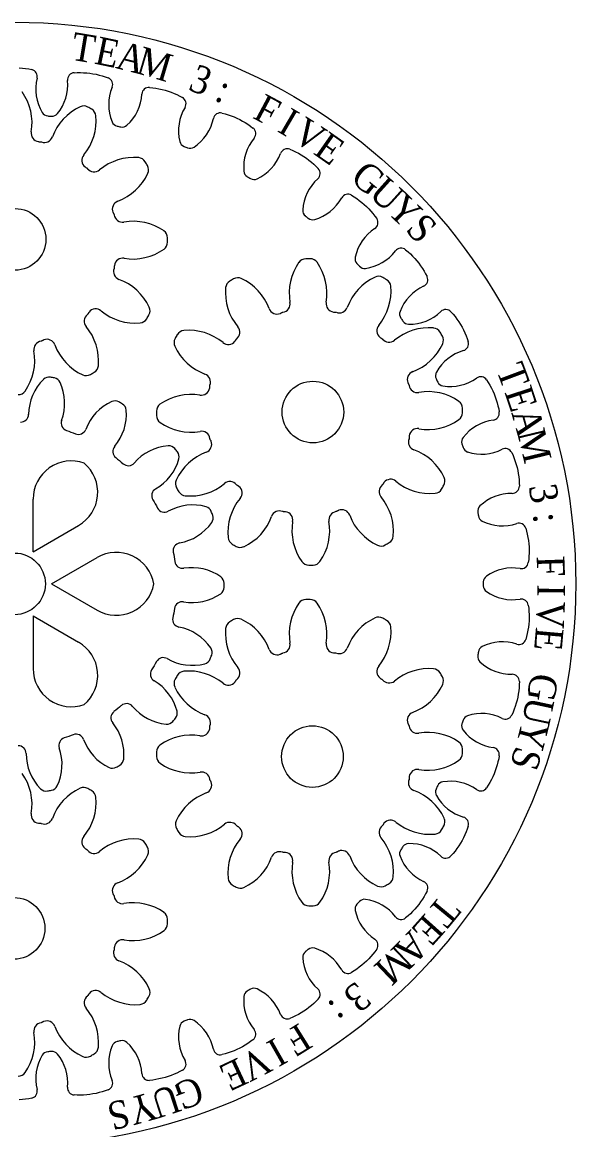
# Model space of a CAD drawing. Header units: inches. Extents: x 3 to 398, y -295 to -2.
# Drawn here: x 300.3 to 397.8, y -197 to -2.2 of the extents above; entities that cross this region are included whole.
import ezdxf
from ezdxf.enums import TextEntityAlignment as Align

# ---------------------------------------------------------------- set-up
doc = ezdxf.new("R2010")
doc.units = ezdxf.units.IN
doc.header["$MEASUREMENT"] = 0
doc.styles.get("Standard").update_dxf_attribs({"font": 'timesout.shx'})

msp = doc.modelspace()

# ---------------------------------------------------------------- linework, layer by layer
at = {"color": 1, "lineweight": 5}
for p, q in [((299.84, -10.26), (300.39, -10.31)), ((300.39, -10.31), (300.94, -10.37)), ((300.94, -10.37), (301.49, -10.46)), ((301.49, -10.46), (302.03, -10.57)), ((309.48, -11.13), (310.03, -11.1)), ((310.03, -11.1), (310.59, -11.1)), ((310.59, -11.1), (311.14, -11.11)), ((311.14, -11.11), (311.7, -11.15)), ((311.7, -11.15), (312.25, -11.21)), ((312.25, -11.21), (312.8, -11.3)), ((312.8, -11.3), (313.35, -11.4)), ((313.35, -11.4), (313.89, -11.53)), ((313.89, -11.53), (314.43, -11.67)), ((314.43, -11.67), (314.95, -11.84)), ((314.95, -11.84), (315.47, -12.03)), ((322.76, -13.69), (323.31, -13.75)), ((323.31, -13.75), (323.86, -13.83)), ((323.86, -13.83), (324.4, -13.93)), ((324.4, -13.93), (324.95, -14.05)), ((324.95, -14.05), (325.49, -14.19)), ((325.49, -14.19), (326.02, -14.36)), ((326.02, -14.36), (326.54, -14.54)), ((326.54, -14.54), (327.06, -14.75)), ((327.06, -14.75), (327.57, -14.97)), ((327.57, -14.97), (328.06, -15.22)), ((328.06, -15.22), (328.55, -15.48)), ((335.51, -18.21), (336.04, -18.35)), ((336.04, -18.35), (336.57, -18.51)), ((336.57, -18.51), (337.1, -18.69)), ((337.1, -18.69), (337.62, -18.89)), ((337.62, -18.89), (338.13, -19.11)), ((338.13, -19.11), (338.63, -19.35)), ((338.63, -19.35), (339.12, -19.61)), ((339.12, -19.61), (339.6, -19.89)), ((339.6, -19.89), (340.07, -20.19)), ((340.07, -20.19), (340.52, -20.51)), ((340.52, -20.51), (340.96, -20.84)), ((303.2, -23.24), (303.25, -23.24)), ((303.25, -23.24), (303.3, -23.25)), ((303.3, -23.25), (303.35, -23.25)), ((303.35, -23.25), (303.4, -23.25)), ((303.4, -23.25), (303.44, -23.25)), ((303.44, -23.25), (303.49, -23.25)), ((303.49, -23.25), (303.54, -23.25)), ((303.54, -23.25), (303.59, -23.25)), ((303.59, -23.25), (303.64, -23.26)), ((303.64, -23.26), (303.68, -23.27)), ((303.68, -23.27), (303.73, -23.29)), ((347.44, -24.58), (347.95, -24.79)), ((347.95, -24.79), (348.45, -25.03)), ((348.45, -25.03), (348.94, -25.28)), ((348.94, -25.28), (349.42, -25.56)), ((349.42, -25.56), (349.9, -25.86)), ((349.9, -25.86), (350.36, -26.17)), ((350.36, -26.17), (350.8, -26.5)), ((350.8, -26.5), (351.24, -26.85)), ((351.24, -26.85), (351.66, -27.21)), ((351.66, -27.21), (352.06, -27.59)), ((311.42, -27.69), (311.46, -27.72)), ((311.46, -27.72), (311.5, -27.75)), ((311.5, -27.75), (311.54, -27.77)), ((311.54, -27.77), (311.58, -27.8)), ((311.58, -27.8), (311.63, -27.82)), ((311.63, -27.82), (311.67, -27.85)), ((311.67, -27.85), (311.71, -27.87)), ((311.71, -27.87), (311.75, -27.9)), ((311.75, -27.9), (311.79, -27.93)), ((311.79, -27.93), (311.82, -27.96)), ((311.82, -27.96), (311.85, -28)), ((352.06, -27.59), (352.44, -27.99)), ((358.29, -32.65), (358.76, -32.94)), ((358.76, -32.94), (359.22, -33.25)), ((359.22, -33.25), (359.67, -33.57)), ((359.67, -33.57), (360.1, -33.92)), ((360.1, -33.92), (360.53, -34.28)), ((360.53, -34.28), (360.94, -34.66)), ((360.94, -34.66), (361.33, -35.05)), ((361.33, -35.05), (361.71, -35.46)), ((316.31, -35.66), (316.33, -35.7)), ((316.33, -35.7), (316.35, -35.75)), ((316.35, -35.75), (316.37, -35.79)), ((316.37, -35.79), (316.4, -35.83)), ((316.4, -35.83), (316.42, -35.87)), ((316.42, -35.87), (316.45, -35.92)), ((316.45, -35.92), (316.47, -35.96)), ((316.47, -35.96), (316.49, -36)), ((316.49, -36), (316.51, -36.05)), ((316.51, -36.05), (316.52, -36.09)), ((316.52, -36.09), (316.53, -36.14)), ((361.71, -35.46), (362.06, -35.89)), ((362.06, -35.89), (362.41, -36.32)), ((362.41, -36.32), (362.73, -36.77)), ((367.81, -42.25), (368.24, -42.6)), ((368.24, -42.6), (368.65, -42.98)), ((368.65, -42.98), (369.04, -43.37)), ((369.04, -43.37), (369.42, -43.77)), ((369.42, -43.77), (369.78, -44.2)), ((369.78, -44.2), (370.13, -44.63)), ((370.13, -44.63), (370.46, -45.08)), ((316.53, -45.48), (316.51, -45.53)), ((316.54, -45.44), (316.53, -45.48)), ((316.55, -45.39), (316.54, -45.44)), ((316.56, -45.05), (316.55, -45.1)), ((316.55, -45.1), (316.55, -45.15)), ((316.55, -45.15), (316.55, -45.2)), ((316.55, -45.2), (316.55, -45.24)), ((316.55, -45.24), (316.55, -45.29)), ((316.55, -45.29), (316.55, -45.34)), ((316.55, -45.34), (316.55, -45.39)), ((316.56, -45), (316.56, -45.05)), ((370.46, -45.08), (370.77, -45.54)), ((370.77, -45.54), (371.07, -46.01)), ((371.07, -46.01), (371.34, -46.49)), ((371.34, -46.49), (371.59, -46.98)), ((311.84, -53.62), (311.8, -53.65)), ((311.87, -53.59), (311.84, -53.62)), ((311.9, -53.55), (311.87, -53.59)), ((311.93, -53.51), (311.9, -53.55)), ((311.95, -53.47), (311.93, -53.51)), ((311.98, -53.43), (311.95, -53.47)), ((312, -53.38), (311.98, -53.43)), ((312.03, -53.34), (312, -53.38)), ((312.05, -53.3), (312.03, -53.34)), ((312.08, -53.26), (312.05, -53.3)), ((312.11, -53.22), (312.08, -53.26)), ((345.75, -53.45), (345.8, -53.43)), ((345.8, -53.43), (345.84, -53.41)), ((345.84, -53.41), (345.88, -53.39)), ((345.88, -53.39), (345.93, -53.36)), ((345.93, -53.36), (345.97, -53.34)), ((345.97, -53.34), (346.01, -53.31)), ((346.01, -53.31), (346.05, -53.29)), ((346.05, -53.29), (346.1, -53.27)), ((346.1, -53.27), (346.14, -53.25)), ((346.14, -53.25), (346.19, -53.24)), ((346.19, -53.24), (346.23, -53.23)), ((355.1, -53.2), (355.14, -53.21)), ((355.14, -53.21), (355.19, -53.21)), ((355.19, -53.21), (355.24, -53.21)), ((355.24, -53.21), (355.29, -53.21)), ((355.29, -53.21), (355.34, -53.21)), ((355.34, -53.21), (355.39, -53.21)), ((355.39, -53.21), (355.44, -53.21)), ((355.44, -53.21), (355.48, -53.21)), ((355.48, -53.21), (355.53, -53.22)), ((355.53, -53.22), (355.58, -53.23)), ((355.58, -53.23), (355.62, -53.25)), ((375.8, -53.16), (376.17, -53.58)), ((376.17, -53.58), (376.52, -54.01)), ((376.52, -54.01), (376.85, -54.45)), ((376.85, -54.45), (377.16, -54.91)), ((377.16, -54.91), (377.46, -55.38)), ((377.46, -55.38), (377.74, -55.86)), ((377.74, -55.86), (378, -56.35)), ((378, -56.35), (378.24, -56.86)), ((303.71, -58.32), (303.66, -58.33)), ((303.75, -58.31), (303.71, -58.32)), ((303.8, -58.29), (303.75, -58.31)), ((303.84, -58.27), (303.8, -58.29)), ((303.88, -58.25), (303.84, -58.27)), ((303.93, -58.22), (303.88, -58.25)), ((303.97, -58.2), (303.93, -58.22)), ((304.01, -58.17), (303.97, -58.2)), ((304.05, -58.15), (304.01, -58.17)), ((304.1, -58.13), (304.05, -58.15)), ((304.14, -58.11), (304.1, -58.13)), ((337.79, -58.34), (337.82, -58.3)), ((337.82, -58.3), (337.84, -58.26)), ((337.84, -58.26), (337.87, -58.22)), ((337.87, -58.22), (337.89, -58.18)), ((337.89, -58.18), (337.92, -58.14)), ((337.92, -58.14), (337.94, -58.09)), ((337.94, -58.09), (337.97, -58.05)), ((337.97, -58.05), (337.99, -58.01)), ((337.99, -58.01), (338.02, -57.98)), ((338.02, -57.98), (338.06, -57.94)), ((338.06, -57.94), (338.09, -57.91)), ((363.31, -57.65), (363.35, -57.68)), ((363.35, -57.68), (363.39, -57.71)), ((363.39, -57.71), (363.44, -57.73)), ((363.44, -57.73), (363.48, -57.76)), ((363.48, -57.76), (363.52, -57.78)), ((363.52, -57.78), (363.56, -57.81)), ((363.56, -57.81), (363.6, -57.83)), ((363.6, -57.83), (363.64, -57.86)), ((363.64, -57.86), (363.68, -57.89)), ((363.68, -57.89), (363.72, -57.92)), ((363.72, -57.92), (363.75, -57.96)), ((378.24, -56.86), (378.46, -57.37)), ((378.46, -57.37), (378.65, -57.88)), ((378.65, -57.88), (378.83, -58.41)), ((333.34, -66.22), (333.35, -66.17)), ((333.34, -66.27), (333.34, -66.22)), ((333.35, -66.12), (333.37, -66.08)), ((333.35, -66.17), (333.35, -66.12)), ((333.37, -66.08), (333.38, -66.03)), ((368.2, -65.62), (368.22, -65.66)), ((368.22, -65.66), (368.24, -65.71)), ((368.24, -65.71), (368.27, -65.75)), ((368.27, -65.75), (368.29, -65.79)), ((368.29, -65.79), (368.32, -65.83)), ((368.32, -65.83), (368.34, -65.88)), ((368.34, -65.88), (368.37, -65.92)), ((368.37, -65.92), (368.39, -65.96)), ((368.39, -65.96), (368.4, -66.01)), ((368.4, -66.01), (368.42, -66.05)), ((368.42, -66.05), (368.43, -66.1)), ((382.07, -65.14), (382.37, -65.61)), ((382.37, -65.61), (382.65, -66.08)), ((382.65, -66.08), (382.92, -66.57)), ((333.33, -66.56), (333.34, -66.51)), ((333.34, -66.32), (333.34, -66.27)), ((333.34, -66.37), (333.34, -66.32)), ((333.34, -66.41), (333.34, -66.37)), ((333.34, -66.46), (333.34, -66.41)), ((333.34, -66.51), (333.34, -66.46)), ((382.92, -66.57), (383.16, -67.07)), ((383.16, -67.07), (383.38, -67.58)), ((383.38, -67.58), (383.59, -68.1)), ((383.59, -68.1), (383.77, -68.63)), ((383.77, -68.63), (383.93, -69.16)), ((383.93, -69.16), (384.07, -69.7)), ((384.07, -69.7), (384.19, -70.24)), ((384.19, -70.24), (384.29, -70.78)), ((333.37, -75.47), (333.36, -75.42)), ((333.39, -75.52), (333.37, -75.47)), ((333.4, -75.56), (333.39, -75.52)), ((333.42, -75.6), (333.4, -75.56)), ((333.45, -75.65), (333.42, -75.6)), ((333.47, -75.69), (333.45, -75.65)), ((333.5, -75.73), (333.47, -75.69)), ((333.52, -75.77), (333.5, -75.73)), ((333.55, -75.82), (333.52, -75.77)), ((333.57, -75.86), (333.55, -75.82)), ((333.59, -75.9), (333.57, -75.86)), ((368.42, -75.45), (368.41, -75.49)), ((368.44, -75.4), (368.42, -75.45)), ((368.45, -75.3), (368.44, -75.35)), ((368.44, -75.35), (368.44, -75.4)), ((368.46, -74.96), (368.45, -75.01)), ((368.45, -75.01), (368.45, -75.06)), ((368.45, -75.06), (368.45, -75.11)), ((368.45, -75.11), (368.45, -75.16)), ((368.45, -75.16), (368.45, -75.21)), ((368.45, -75.21), (368.45, -75.26)), ((368.45, -75.26), (368.45, -75.3)), ((386.49, -77.92), (386.72, -78.43)), ((386.72, -78.43), (386.92, -78.94)), ((386.92, -78.94), (387.11, -79.46)), ((387.11, -79.46), (387.28, -80)), ((387.28, -80), (387.42, -80.53)), ((387.42, -80.53), (387.54, -81.08)), ((387.54, -81.08), (387.65, -81.62)), ((387.65, -81.62), (387.73, -82.17)), ((338.07, -83.6), (338.04, -83.57)), ((338.11, -83.63), (338.07, -83.6)), ((338.15, -83.66), (338.11, -83.63)), ((338.19, -83.69), (338.15, -83.66)), ((338.23, -83.72), (338.19, -83.69)), ((338.27, -83.74), (338.23, -83.72)), ((338.31, -83.76), (338.27, -83.74)), ((363.73, -83.58), (363.7, -83.61)), ((363.77, -83.55), (363.73, -83.58)), ((363.8, -83.51), (363.77, -83.55)), ((363.82, -83.47), (363.8, -83.51)), ((363.85, -83.43), (363.82, -83.47)), ((363.87, -83.39), (363.85, -83.43)), ((363.9, -83.34), (363.87, -83.39)), ((363.92, -83.3), (363.9, -83.34)), ((363.95, -83.26), (363.92, -83.3)), ((363.97, -83.22), (363.95, -83.26)), ((364, -83.18), (363.97, -83.22)), ((387.73, -82.17), (387.79, -82.73)), ((387.79, -82.73), (387.82, -83.28)), ((387.82, -83.28), (387.84, -83.83)), ((338.35, -83.79), (338.31, -83.76)), ((338.4, -83.81), (338.35, -83.79)), ((338.44, -83.84), (338.4, -83.81)), ((338.48, -83.87), (338.44, -83.84)), ((302.25, -95.36), (302.25, -86.1)), ((346.21, -88.29), (346.17, -88.28)), ((346.26, -88.3), (346.21, -88.29)), ((346.31, -88.31), (346.26, -88.3)), ((346.35, -88.31), (346.31, -88.31)), ((346.4, -88.31), (346.35, -88.31)), ((346.45, -88.31), (346.4, -88.31)), ((346.5, -88.31), (346.45, -88.31)), ((346.55, -88.31), (346.5, -88.31)), ((346.6, -88.31), (346.55, -88.31)), ((346.65, -88.32), (346.6, -88.31)), ((346.69, -88.32), (346.65, -88.32)), ((355.6, -88.28), (355.56, -88.29)), ((355.65, -88.27), (355.6, -88.28)), ((355.69, -88.25), (355.65, -88.27)), ((355.74, -88.23), (355.69, -88.25)), ((355.78, -88.21), (355.74, -88.23)), ((355.82, -88.18), (355.78, -88.21)), ((355.86, -88.16), (355.82, -88.18)), ((355.91, -88.14), (355.86, -88.16)), ((355.95, -88.11), (355.91, -88.14)), ((355.99, -88.09), (355.95, -88.11)), ((356.04, -88.07), (355.99, -88.09)), ((302.25, -95.36), (310.28, -90.73)), ((388.95, -91.22), (389.1, -91.75)), ((389.1, -91.75), (389.23, -92.29)), ((389.23, -92.29), (389.34, -92.84)), ((389.34, -92.84), (389.42, -93.39)), ((389.42, -93.39), (389.48, -93.94)), ((389.48, -93.94), (389.53, -94.5)), ((389.53, -94.5), (389.55, -95.05)), ((389.55, -95.05), (389.54, -95.61)), ((305.51, -101), (313.53, -96.37)), ((389.47, -96.71), (389.4, -97.26)), ((389.52, -96.16), (389.47, -96.71)), ((389.54, -95.61), (389.52, -96.16)), ((305.51, -101), (313.53, -105.63)), ((389.4, -104.74), (389.47, -105.29)), ((302.25, -106.64), (302.25, -115.9)), ((302.25, -106.64), (310.28, -111.27)), ((389.47, -105.29), (389.52, -105.84)), ((389.52, -105.84), (389.54, -106.39)), ((389.55, -106.95), (389.53, -107.5)), ((389.54, -106.39), (389.55, -106.95)), ((389.42, -108.61), (389.34, -109.16)), ((389.48, -108.06), (389.42, -108.61)), ((389.53, -107.5), (389.48, -108.06)), ((389.1, -110.25), (388.95, -110.78)), ((389.23, -109.71), (389.1, -110.25)), ((389.34, -109.16), (389.23, -109.71)), ((345.75, -113.38), (345.8, -113.36)), ((345.8, -113.36), (345.84, -113.33)), ((345.84, -113.33), (345.88, -113.31)), ((345.88, -113.31), (345.93, -113.29)), ((345.93, -113.29), (345.97, -113.26)), ((345.97, -113.26), (346.01, -113.24)), ((346.01, -113.24), (346.05, -113.21)), ((346.05, -113.21), (346.1, -113.19)), ((346.1, -113.19), (346.14, -113.18)), ((346.14, -113.18), (346.19, -113.16)), ((346.19, -113.16), (346.23, -113.15)), ((355.1, -113.12), (355.14, -113.13)), ((355.14, -113.13), (355.19, -113.13)), ((355.19, -113.13), (355.24, -113.13)), ((355.24, -113.13), (355.29, -113.13)), ((355.29, -113.13), (355.34, -113.13)), ((355.34, -113.13), (355.39, -113.13)), ((355.39, -113.13), (355.44, -113.13)), ((355.44, -113.13), (355.48, -113.14)), ((355.48, -113.14), (355.53, -113.14)), ((355.53, -113.14), (355.58, -113.16)), ((355.58, -113.16), (355.62, -113.17)), ((337.79, -118.27), (337.82, -118.23)), ((337.82, -118.23), (337.84, -118.19)), ((337.84, -118.19), (337.87, -118.14)), ((337.87, -118.14), (337.89, -118.1)), ((337.89, -118.1), (337.92, -118.06)), ((337.92, -118.06), (337.94, -118.02)), ((337.94, -118.02), (337.97, -117.98)), ((337.97, -117.98), (337.99, -117.94)), ((337.99, -117.94), (338.02, -117.9)), ((338.02, -117.9), (338.06, -117.86)), ((338.06, -117.86), (338.09, -117.83)), ((363.31, -117.58), (363.35, -117.61)), ((363.35, -117.61), (363.39, -117.63)), ((363.39, -117.63), (363.44, -117.66)), ((363.44, -117.66), (363.48, -117.68)), ((363.48, -117.68), (363.52, -117.71)), ((363.52, -117.71), (363.56, -117.73)), ((363.56, -117.73), (363.6, -117.76)), ((363.6, -117.76), (363.64, -117.78)), ((363.64, -117.78), (363.68, -117.81)), ((363.68, -117.81), (363.72, -117.85)), ((363.72, -117.85), (363.75, -117.88)), ((387.82, -118.72), (387.79, -119.27)), ((387.84, -118.17), (387.82, -118.72)), ((387.65, -120.38), (387.54, -120.92)), ((387.73, -119.83), (387.65, -120.38)), ((387.79, -119.27), (387.73, -119.83)), ((387.11, -122.54), (386.92, -123.06)), ((387.28, -122), (387.11, -122.54)), ((387.42, -121.47), (387.28, -122)), ((387.54, -120.92), (387.42, -121.47)), ((386.72, -123.57), (386.49, -124.08)), ((386.92, -123.06), (386.72, -123.57)), ((333.33, -126.48), (333.34, -126.44)), ((333.34, -126.14), (333.35, -126.09)), ((333.34, -126.19), (333.34, -126.14)), ((333.34, -126.24), (333.34, -126.19)), ((333.34, -126.29), (333.34, -126.24)), ((333.34, -126.34), (333.34, -126.29)), ((333.34, -126.39), (333.34, -126.34)), ((333.34, -126.44), (333.34, -126.39)), ((333.35, -126.05), (333.37, -126)), ((333.35, -126.09), (333.35, -126.05)), ((333.37, -126), (333.38, -125.96)), ((368.2, -125.54), (368.22, -125.59)), ((368.22, -125.59), (368.24, -125.63)), ((368.24, -125.63), (368.27, -125.67)), ((368.27, -125.67), (368.29, -125.72)), ((368.29, -125.72), (368.32, -125.76)), ((368.32, -125.76), (368.34, -125.8)), ((368.34, -125.8), (368.37, -125.84)), ((368.37, -125.84), (368.39, -125.89)), ((368.39, -125.89), (368.4, -125.93)), ((368.4, -125.93), (368.42, -125.98)), ((368.42, -125.98), (368.43, -126.02)), ((384.07, -132.3), (383.93, -132.84)), ((384.19, -131.76), (384.07, -132.3)), ((384.29, -131.22), (384.19, -131.76)), ((383.59, -133.9), (383.38, -134.42)), ((383.77, -133.37), (383.59, -133.9)), ((383.93, -132.84), (383.77, -133.37)), ((333.37, -135.39), (333.36, -135.35)), ((333.39, -135.44), (333.37, -135.39)), ((333.4, -135.48), (333.39, -135.44)), ((333.42, -135.53), (333.4, -135.48)), ((333.45, -135.57), (333.42, -135.53)), ((333.47, -135.61), (333.45, -135.57)), ((333.5, -135.65), (333.47, -135.61)), ((333.52, -135.7), (333.5, -135.65)), ((333.55, -135.74), (333.52, -135.7)), ((333.57, -135.78), (333.55, -135.74)), ((333.59, -135.83), (333.57, -135.78)), ((368.42, -135.37), (368.41, -135.41)), ((368.44, -135.32), (368.42, -135.37)), ((368.45, -135.23), (368.44, -135.27)), ((368.44, -135.27), (368.44, -135.32)), ((368.46, -134.89), (368.45, -134.93)), ((368.45, -134.93), (368.45, -134.98)), ((368.45, -134.98), (368.45, -135.03)), ((368.45, -135.03), (368.45, -135.08)), ((368.45, -135.08), (368.45, -135.13)), ((368.45, -135.13), (368.45, -135.18)), ((368.45, -135.18), (368.45, -135.23)), ((382.65, -135.92), (382.37, -136.39)), ((382.92, -135.43), (382.65, -135.92)), ((383.16, -134.93), (382.92, -135.43)), ((383.38, -134.42), (383.16, -134.93)), ((382.37, -136.39), (382.07, -136.86)), ((303.2, -143.09), (303.25, -143.09)), ((303.25, -143.09), (303.3, -143.09)), ((303.3, -143.09), (303.35, -143.09)), ((303.35, -143.09), (303.4, -143.09)), ((303.4, -143.09), (303.44, -143.09)), ((303.44, -143.09), (303.49, -143.09)), ((303.49, -143.09), (303.54, -143.1)), ((303.54, -143.1), (303.59, -143.1)), ((303.59, -143.1), (303.64, -143.11)), ((303.64, -143.11), (303.68, -143.12)), ((303.68, -143.12), (303.73, -143.13)), ((338.07, -143.52), (338.04, -143.49)), ((338.11, -143.56), (338.07, -143.52)), ((338.15, -143.59), (338.11, -143.56)), ((338.19, -143.61), (338.15, -143.59)), ((338.23, -143.64), (338.19, -143.61)), ((338.27, -143.66), (338.23, -143.64)), ((338.31, -143.69), (338.27, -143.66)), ((338.35, -143.71), (338.31, -143.69)), ((338.4, -143.74), (338.35, -143.71)), ((338.44, -143.76), (338.4, -143.74)), ((338.48, -143.79), (338.44, -143.76)), ((363.73, -143.51), (363.7, -143.54)), ((363.77, -143.47), (363.73, -143.51)), ((363.8, -143.43), (363.77, -143.47)), ((363.82, -143.39), (363.8, -143.43)), ((363.85, -143.35), (363.82, -143.39)), ((363.87, -143.31), (363.85, -143.35)), ((363.9, -143.27), (363.87, -143.31)), ((363.92, -143.23), (363.9, -143.27)), ((363.95, -143.18), (363.92, -143.23)), ((363.97, -143.14), (363.95, -143.18)), ((364, -143.1), (363.97, -143.14)), ((378.65, -144.12), (378.46, -144.63)), ((378.83, -143.59), (378.65, -144.12)), ((378, -145.65), (377.74, -146.14)), ((378.24, -145.14), (378, -145.65)), ((378.46, -144.63), (378.24, -145.14)), ((311.42, -147.54), (311.46, -147.57)), ((311.46, -147.57), (311.5, -147.59)), ((311.5, -147.59), (311.54, -147.62)), ((311.54, -147.62), (311.58, -147.64)), ((311.58, -147.64), (311.63, -147.67)), ((311.63, -147.67), (311.67, -147.69)), ((311.67, -147.69), (311.71, -147.72)), ((311.71, -147.72), (311.75, -147.75)), ((311.75, -147.75), (311.79, -147.77)), ((311.79, -147.77), (311.82, -147.81)), ((311.82, -147.81), (311.85, -147.84)), ((355.95, -148.03), (355.91, -148.06)), ((355.99, -148.01), (355.95, -148.03)), ((356.04, -147.99), (355.99, -148.01)), ((376.52, -147.99), (376.17, -148.42)), ((376.85, -147.55), (376.52, -147.99)), ((377.16, -147.09), (376.85, -147.55)), ((377.46, -146.62), (377.16, -147.09)), ((377.74, -146.14), (377.46, -146.62)), ((346.21, -148.21), (346.17, -148.2)), ((346.26, -148.23), (346.21, -148.21)), ((346.31, -148.23), (346.26, -148.23)), ((346.35, -148.24), (346.31, -148.23)), ((346.4, -148.24), (346.35, -148.24)), ((346.45, -148.24), (346.4, -148.24)), ((346.5, -148.24), (346.45, -148.24)), ((346.55, -148.24), (346.5, -148.24)), ((346.6, -148.24), (346.55, -148.24)), ((346.65, -148.24), (346.6, -148.24)), ((346.69, -148.25), (346.65, -148.24)), ((355.6, -148.21), (355.56, -148.22)), ((355.65, -148.19), (355.6, -148.21)), ((355.69, -148.18), (355.65, -148.19)), ((355.74, -148.16), (355.69, -148.18)), ((355.78, -148.13), (355.74, -148.16)), ((355.82, -148.11), (355.78, -148.13)), ((355.86, -148.08), (355.82, -148.11)), ((355.91, -148.06), (355.86, -148.08)), ((376.17, -148.42), (375.8, -148.84)), ((316.31, -155.5), (316.33, -155.55)), ((316.33, -155.55), (316.35, -155.59)), ((316.35, -155.59), (316.37, -155.63)), ((316.37, -155.63), (316.4, -155.68)), ((316.4, -155.68), (316.42, -155.72)), ((316.42, -155.72), (316.45, -155.76)), ((316.45, -155.76), (316.47, -155.8)), ((316.47, -155.8), (316.49, -155.85)), ((371.34, -155.51), (371.07, -155.99)), ((371.59, -155.02), (371.34, -155.51)), ((316.49, -155.85), (316.51, -155.89)), ((316.51, -155.89), (316.52, -155.94)), ((316.52, -155.94), (316.53, -155.98)), ((370.13, -157.37), (369.78, -157.8)), ((370.46, -156.92), (370.13, -157.37)), ((370.77, -156.46), (370.46, -156.92)), ((371.07, -155.99), (370.77, -156.46)), ((368.24, -159.4), (367.81, -159.75)), ((368.65, -159.02), (368.24, -159.4)), ((369.04, -158.63), (368.65, -159.02)), ((369.42, -158.23), (369.04, -158.63)), ((369.78, -157.8), (369.42, -158.23)), ((316.53, -165.33), (316.51, -165.38)), ((316.54, -165.28), (316.53, -165.33)), ((316.55, -165.24), (316.54, -165.28)), ((316.56, -164.9), (316.55, -164.94)), ((316.55, -164.94), (316.55, -164.99)), ((316.55, -164.99), (316.55, -165.04)), ((316.55, -165.04), (316.55, -165.09)), ((316.55, -165.09), (316.55, -165.14)), ((316.55, -165.14), (316.55, -165.19)), ((316.55, -165.19), (316.55, -165.24)), ((316.56, -164.85), (316.56, -164.9)), ((362.73, -165.23), (362.41, -165.68)), ((360.94, -167.34), (360.53, -167.72)), ((361.33, -166.95), (360.94, -167.34)), ((361.71, -166.54), (361.33, -166.95)), ((362.06, -166.11), (361.71, -166.54)), ((362.41, -165.68), (362.06, -166.11)), ((358.76, -169.06), (358.29, -169.35)), ((359.22, -168.75), (358.76, -169.06)), ((359.67, -168.43), (359.22, -168.75)), ((360.1, -168.08), (359.67, -168.43)), ((360.53, -167.72), (360.1, -168.08)), ((311.93, -173.36), (311.9, -173.39)), ((311.95, -173.31), (311.93, -173.36)), ((311.98, -173.27), (311.95, -173.31)), ((312, -173.23), (311.98, -173.27)), ((312.03, -173.19), (312, -173.23)), ((312.05, -173.14), (312.03, -173.19)), ((312.08, -173.1), (312.05, -173.14)), ((312.11, -173.07), (312.08, -173.1)), ((311.84, -173.47), (311.8, -173.5)), ((311.87, -173.43), (311.84, -173.47)), ((311.9, -173.39), (311.87, -173.43)), ((351.24, -175.15), (350.8, -175.5)), ((351.66, -174.79), (351.24, -175.15)), ((352.06, -174.41), (351.66, -174.79)), ((352.44, -174.01), (352.06, -174.41)), ((347.95, -177.21), (347.44, -177.42)), ((348.45, -176.97), (347.95, -177.21)), ((348.94, -176.72), (348.45, -176.97)), ((349.42, -176.44), (348.94, -176.72)), ((349.9, -176.14), (349.42, -176.44)), ((350.36, -175.83), (349.9, -176.14)), ((350.8, -175.5), (350.36, -175.83)), ((303.71, -178.17), (303.66, -178.18)), ((303.75, -178.16), (303.71, -178.17)), ((303.8, -178.14), (303.75, -178.16)), ((303.84, -178.12), (303.8, -178.14)), ((303.88, -178.09), (303.84, -178.12)), ((303.93, -178.07), (303.88, -178.09)), ((303.97, -178.04), (303.93, -178.07)), ((304.01, -178.02), (303.97, -178.04)), ((304.05, -178), (304.01, -178.02)), ((304.1, -177.97), (304.05, -178)), ((304.14, -177.95), (304.1, -177.97)), ((338.13, -182.89), (337.62, -183.11)), ((338.63, -182.65), (338.13, -182.89)), ((339.12, -182.39), (338.63, -182.65)), ((339.6, -182.11), (339.12, -182.39)), ((340.07, -181.81), (339.6, -182.11)), ((340.52, -181.49), (340.07, -181.81)), ((340.96, -181.16), (340.52, -181.49)), ((336.04, -183.65), (335.51, -183.79)), ((336.57, -183.49), (336.04, -183.65)), ((337.1, -183.31), (336.57, -183.49)), ((337.62, -183.11), (337.1, -183.31)), ((328.06, -186.78), (327.57, -187.03)), ((328.55, -186.52), (328.06, -186.78)), ((323.31, -188.25), (322.76, -188.31)), ((323.86, -188.17), (323.31, -188.25)), ((324.4, -188.07), (323.86, -188.17)), ((324.95, -187.95), (324.4, -188.07)), ((325.49, -187.81), (324.95, -187.95)), ((326.02, -187.64), (325.49, -187.81)), ((326.54, -187.46), (326.02, -187.64)), ((327.06, -187.25), (326.54, -187.46)), ((327.57, -187.03), (327.06, -187.25)), ((310.03, -190.9), (309.48, -190.87)), ((311.14, -190.89), (310.59, -190.9)), ((311.7, -190.85), (311.14, -190.89)), ((312.25, -190.79), (311.7, -190.85)), ((312.8, -190.7), (312.25, -190.79)), ((313.35, -190.6), (312.8, -190.7)), ((313.89, -190.47), (313.35, -190.6)), ((314.43, -190.33), (313.89, -190.47)), ((314.95, -190.16), (314.43, -190.33)), ((315.47, -189.97), (314.95, -190.16)), ((300.39, -191.69), (299.84, -191.74)), ((300.94, -191.63), (300.39, -191.69)), ((301.49, -191.54), (300.94, -191.63)), ((302.03, -191.43), (301.49, -191.54)), ((310.59, -190.9), (310.03, -190.9))]:
    msp.add_line(p, q, dxfattribs=at)
for centre, radius in [((299, -101), 98.77), ((299.09, -40.42), 5.42), ((351.5, -70.79), 5.42), ((299, -101), 5.42), ((351.42, -131.37), 5.42), ((298.91, -161.58), 5.42)]:
    msp.add_circle(centre, radius, dxfattribs=at)
for centre, radius, start, end in [((301.76, -11.79), 1.25, 346.0677, 77.414), ((309.57, -12.37), 1.25, 94.0145, 185.3609), ((310.73, -14.01), 7.99, 166.0677, 210.8461), ((300.37, -13.24), 7.99, 320.5825, 5.3609), ((315.02, -13.2), 1.25, 337.4962, 68.8426), ((292.6, -19.97), 9.48, 350.5323, 35.3107), ((323.56, -16.73), 7.99, 157.4962, 202.2746), ((313.43, -14.42), 7.99, 312.0111, 356.7895), ((322.66, -14.94), 1.25, 85.4431, 176.7895), ((327.93, -16.56), 1.25, 328.9248, 60.2712), ((314.56, -25.69), 9.48, 115.0472, 159.8256), ((311.17, -18.44), 1.48, 60.7517, 115.0472), ((292.47, -51.84), 39.76, 59.6061, 60.7517), ((335.84, -21.33), 7.99, 148.9248, 193.7032), ((304.94, -17.47), 1.25, 210.8461, 265.1415), ((307.67, 14.7), 33.54, 265.1415, 266.2871), ((305.58, -17.52), 1.25, 266.2871, 320.5825), ((303.87, -19.56), 9.48, 320.5323, 5.3107), ((311.84, -18.82), 1.48, 5.3107, 59.6061), ((326.18, -17.54), 7.99, 303.4396, 348.2181), ((335.22, -19.43), 1.25, 76.8717, 168.2181), ((317.32, -19.29), 1.25, 202.2746, 256.5701), ((324.82, 12.12), 33.54, 256.5701, 257.7157), ((317.95, -19.43), 1.25, 257.7157, 312.0111), ((340.19, -21.82), 1.25, 320.3534, 51.6997), ((303.41, -21.77), 1.48, 170.5323, 261.8787), ((304.27, -21.91), 1.48, 248.4792, 339.8256), ((329.29, -22.93), 1.25, 193.7032, 247.9986), ((347.31, -27.72), 7.99, 140.3534, 185.1318), ((341.39, 7.01), 33.54, 247.9986, 249.1442), ((329.89, -23.17), 1.25, 249.1442, 303.4396), ((338.31, -22.52), 7.99, 294.8682, 339.6466), ((346.98, -25.74), 1.25, 68.3003, 159.6466), ((312.33, -26.53), 1.48, 140.5323, 231.8787), ((320.03, -35.49), 9.48, 85.0472, 129.8256), ((320.72, -27.52), 1.48, 30.7517, 85.0472), ((287.82, -47.1), 39.76, 29.6061, 30.7517), ((313.01, -27.07), 1.48, 218.4792, 309.8256), ((313.84, -24.85), 9.48, 290.5323, 335.3107), ((321.1, -28.19), 1.48, 335.3107, 29.6061), ((340.59, -28.32), 1.25, 185.1318, 239.4272), ((351.53, -28.84), 1.25, 311.7819, 43.1283), ((357.01, -0.52), 33.54, 239.4272, 240.5728), ((341.15, -28.64), 1.25, 240.5728, 294.8682), ((357.69, -35.73), 7.99, 131.7819, 176.5604), ((357.66, -33.73), 1.25, 59.7288, 151.0752), ((317.68, -35.11), 1.48, 110.5323, 201.8787), ((349.57, -29.26), 7.99, 286.2968, 331.0752), ((318, -35.92), 1.48, 188.4792, 279.8256), ((350.96, -35.33), 1.25, 176.5604, 230.8558), ((371.34, -10.29), 33.54, 230.8558, 232.0014), ((351.46, -35.73), 1.25, 232.0014, 286.2968), ((361.7, -37.48), 1.25, 303.2105, 34.5569), ((319.87, -46.72), 9.48, 55.0472, 99.8256), ((324.45, -40.16), 1.48, 0.7517, 55.0472), ((366.76, -45.21), 7.99, 123.2105, 167.9889), ((286.17, -40.66), 39.76, 359.6061, 0.7517), ((319.83, -34.4), 9.48, 260.5323, 305.3107), ((324.45, -40.93), 1.48, 305.3107, 359.6061), ((359.7, -37.6), 7.99, 277.7254, 322.5038), ((367.03, -43.22), 1.25, 51.1574, 142.5038), ((318.03, -45.21), 1.48, 80.5323, 171.8787), ((356.81, -49.89), 9.48, 145.0472, 189.8256), ((350.26, -45.31), 1.48, 90.7517, 145.0472), ((350.76, -83.59), 39.76, 89.6061, 90.7517), ((351.02, -45.31), 1.48, 35.3107, 89.6061), ((344.5, -49.93), 9.48, 350.5323, 35.3107), ((360.17, -43.81), 1.25, 167.9889, 222.2843), ((384.05, -22.08), 33.54, 222.2843, 223.4299), ((317.89, -46.07), 1.48, 158.4792, 249.8256), ((360.6, -44.28), 1.25, 223.4299, 277.7254), ((314.11, -56.36), 9.48, 25.0472, 69.8256), ((337.62, -49.04), 1.48, 120.7517, 175.0472), ((357.19, -81.94), 39.76, 119.6061, 120.7517), ((338.28, -48.66), 1.48, 65.3107, 119.6061), ((334.94, -55.92), 9.48, 20.5323, 65.3107), ((366.45, -55.65), 9.48, 115.0472, 159.8256), ((363.07, -48.4), 1.48, 60.7517, 115.0472), ((355.77, -49.53), 9.48, 320.5323, 5.3107), ((344.36, -81.81), 39.76, 59.6061, 60.7517), ((363.73, -48.79), 1.48, 5.3107, 59.6061), ((374.32, -55.93), 7.99, 114.6391, 159.4175), ((370.47, -47.53), 1.25, 294.6391, 25.9855), ((345.58, -49.73), 9.48, 175.0472, 219.8256), ((321.36, -52.97), 1.48, 330.7517, 25.0472), ((346.01, -51.76), 1.48, 278.4792, 9.8256), ((355.31, -51.74), 1.48, 170.5323, 261.8787), ((356.17, -51.87), 1.48, 248.4792, 339.8256), ((312.73, -54.81), 1.48, 128.4792, 219.8256), ((313.27, -54.13), 1.48, 50.5323, 141.8787), ((320.24, -45.67), 9.48, 230.5323, 275.3107), ((320.98, -53.64), 1.48, 275.3107, 329.6061), ((287.96, -34.27), 39.76, 329.6061, 330.7517), ((345.2, -52.08), 1.48, 200.5323, 291.8787), ((368.01, -53.56), 1.25, 159.4175, 213.7129), ((394.87, -35.64), 33.54, 213.7129, 214.8585), ((368.47, -47.35), 7.99, 269.1539, 313.9323), ((374.88, -54.01), 1.25, 42.586, 133.9323), ((304.31, -61.83), 9.48, 355.0472, 39.8256), ((328.92, -57.93), 1.48, 95.3107, 149.6061), ((329.66, -65.89), 9.48, 50.5323, 95.3107), ((337.17, -56.75), 1.48, 308.4792, 39.8256), ((364.23, -56.49), 1.48, 140.5323, 231.8787), ((371.92, -65.45), 9.48, 85.0472, 129.8256), ((368.37, -54.09), 1.25, 214.8585, 269.1539), ((372.61, -57.49), 1.48, 30.7517, 85.0472), ((303.88, -59.8), 1.48, 98.4792, 189.8256), ((304.69, -59.48), 1.48, 20.5323, 111.8787), ((328.54, -58.59), 1.48, 150.7517, 205.0472), ((361.94, -77.29), 39.76, 149.6061, 150.7517), ((336.62, -57.43), 1.48, 230.5323, 321.8787), ((364.91, -57.04), 1.48, 218.4792, 309.8256), ((339.72, -77.06), 39.76, 29.6061, 30.7517), ((373, -58.15), 1.48, 335.3107, 29.6061), ((377.64, -58.78), 1.25, 286.0677, 17.414), ((293.08, -61.67), 9.48, 325.0472, 9.8256), ((314.95, -55.64), 9.48, 200.5323, 245.3107), ((335.78, -55.21), 9.48, 205.0472, 249.8256), ((365.73, -54.81), 9.48, 290.5323, 335.3107), ((380.2, -67.66), 7.99, 106.0677, 150.8461), ((311.61, -62.9), 1.48, 245.3107, 299.6061), ((292.7, -29.62), 39.76, 299.6061, 300.7517), ((312.28, -62.52), 1.48, 300.7517, 355.0472), ((332, -65.49), 1.48, 338.4792, 69.8256), ((369.58, -65.07), 1.48, 110.5323, 201.8787), ((374.31, -64.38), 1.25, 150.8461, 205.1415), ((310.26, -71.31), 8.79, 134.4556, 179.234), ((305.07, -66.01), 1.37, 80.1602, 134.4556), ((299, -101), 36.88, 79.0146, 80.1602), ((305.77, -66.14), 1.37, 24.7192, 79.0146), ((299.03, -69.24), 8.79, 339.9407, 24.7192), ((369.89, -65.88), 1.48, 188.4792, 279.8256), ((403.54, -50.66), 33.54, 205.1415, 206.2871), ((374.59, -64.96), 1.25, 206.2871, 260.5825), ((375.69, -58.3), 7.99, 260.5825, 305.3609), ((381.04, -65.84), 1.25, 34.0145, 125.3609), ((299.64, -66.25), 1.48, 270.7517, 325.0472), ((330.07, -77.16), 9.48, 80.5323, 125.3107), ((331.87, -66.35), 1.48, 260.5323, 351.8787), ((371.76, -76.68), 9.48, 55.0472, 99.8256), ((319.74, -76.95), 8.79, 114.4556, 159.234), ((316.67, -70.2), 1.37, 60.1602, 114.4556), ((299, -101), 36.88, 59.0146, 60.1602), ((317.28, -70.56), 1.37, 4.7192, 59.0146), ((325.45, -70.63), 1.48, 125.3107, 179.6061), ((376.34, -70.12), 1.48, 0.7517, 55.0472), ((338.06, -70.63), 39.76, 359.6061, 0.7517), ((300.1, -71.17), 1.37, 267.8876, 359.234), ((309.89, -71.17), 8.79, 319.9407, 4.7192), ((363.73, -70.9), 39.76, 179.6061, 180.7517), ((325.45, -71.4), 1.48, 180.7517, 235.0472), ((376.34, -70.89), 1.48, 305.3107, 359.6061), ((383.05, -70.97), 1.25, 277.4962, 8.8426), ((308.58, -72.73), 1.37, 159.9407, 251.2871), ((310.24, -73.35), 1.37, 247.8876, 339.234), ((330.03, -64.85), 9.48, 235.0472, 279.8256), ((369.92, -75.17), 1.48, 80.5323, 171.8787), ((371.72, -64.37), 9.48, 260.5323, 305.3107), ((384.26, -80.14), 7.99, 97.4962, 142.2746), ((331.9, -75.64), 1.48, 8.4792, 99.8256), ((332.21, -76.45), 1.48, 290.5323, 21.8787), ((369.79, -76.03), 1.48, 158.4792, 249.8256), ((378.92, -76.01), 1.25, 142.2746, 196.5701), ((317.67, -77.71), 1.37, 139.9407, 231.2871), ((326.71, -85.49), 8.79, 94.4556, 139.234), ((326.14, -78.1), 1.37, 40.1602, 94.4556), ((299, -101), 36.88, 39.0146, 40.1602), ((336.06, -86.72), 9.48, 110.5323, 155.3107), ((326.59, -78.65), 1.37, 344.7192, 39.0146), ((366.01, -86.32), 9.48, 25.0472, 69.8256), ((409.87, -66.8), 33.54, 196.5701, 197.7157), ((379.11, -76.63), 1.25, 197.7157, 252.0111), ((381.2, -70.21), 7.99, 252.0111, 296.7895), ((385.36, -78.46), 1.25, 25.4431, 116.7895), ((308.98, -86.1), 6.72, 70.196, 180), ((306.92, -84.91), 6.72, 300, 49.804), ((319.02, -78.86), 1.37, 227.8876, 319.234), ((319.44, -76.69), 8.79, 299.9407, 344.7192), ((328.79, -83.38), 1.48, 155.3107, 209.6061), ((329.87, -76.07), 9.48, 265.0472, 309.8256), ((336.88, -84.49), 1.48, 38.4792, 129.8256), ((364.62, -84.77), 1.48, 128.4792, 219.8256), ((365.17, -84.09), 1.48, 50.5323, 141.8787), ((372.13, -75.64), 9.48, 230.5323, 275.3107), ((339.85, -64.23), 39.76, 329.6061, 330.7517), ((373.25, -82.93), 1.48, 330.7517, 25.0472), ((324.51, -85.5), 1.37, 119.9407, 211.2871), ((362.07, -64.46), 39.76, 209.6061, 210.7517), ((329.18, -84.04), 1.48, 210.7517, 265.0472), ((337.56, -85.03), 1.48, 320.5323, 51.8787), ((372.87, -83.6), 1.48, 275.3107, 329.6061), ((386.42, -93.08), 7.99, 88.9248, 133.7032), ((386.59, -83.84), 1.25, 268.9248, 0.2712), ((330.35, -95.91), 8.79, 74.4556, 119.234), ((332.33, -88.76), 1.37, 20.1602, 74.4556), ((346.02, -92), 9.48, 140.5323, 185.3107), ((356.21, -91.79), 9.48, 355.0472, 39.8256), ((381.76, -88.2), 1.25, 133.7032, 187.9986), ((325.38, -87.04), 1.37, 207.8876, 299.234), ((299, -101), 36.88, 19.0146, 20.1602), ((332.57, -89.43), 1.37, 324.7192, 19.0146), ((335.34, -85.88), 9.48, 295.0472, 339.8256), ((345.62, -89.65), 1.48, 68.4792, 159.8256), ((346.48, -89.79), 1.48, 350.5323, 81.8787), ((355.78, -89.76), 1.48, 98.4792, 189.8256), ((356.59, -89.44), 1.48, 20.5323, 111.8787), ((366.85, -85.6), 9.48, 200.5323, 245.3107), ((413.73, -83.71), 33.54, 187.9986, 189.1442), ((381.85, -88.84), 1.25, 189.1442, 243.4396), ((326.52, -85.15), 8.79, 279.9407, 324.7192), ((357.29, -91.59), 9.48, 170.5323, 215.3107), ((344.98, -91.63), 9.48, 325.0472, 9.8256), ((384.87, -82.81), 7.99, 243.4396, 288.2181), ((387.76, -91.58), 1.25, 16.8717, 108.2181), ((338.06, -92.74), 1.48, 185.3107, 239.6061), ((364.17, -92.48), 1.48, 300.7517, 355.0472), ((328.27, -95.16), 1.37, 99.9407, 191.2871), ((357.43, -59.72), 39.76, 239.6061, 240.7517), ((338.72, -93.12), 1.48, 240.7517, 295.0472), ((363.51, -92.87), 1.48, 245.3107, 299.6061), ((344.6, -59.58), 39.76, 299.6061, 300.7517), ((316.89, -102.19), 6.72, 10.196, 120), ((328.57, -96.9), 1.37, 187.8876, 279.234), ((350.77, -96.21), 1.48, 215.3107, 269.6061), ((351.53, -96.21), 1.48, 270.7517, 325.0472), ((388.17, -97.08), 1.25, 260.3534, 351.6997), ((330.2, -106.94), 8.79, 54.4556, 99.234), ((351.03, -57.93), 39.76, 269.6061, 270.7517), ((386.62, -106.19), 7.99, 80.3534, 125.1318), ((316.89, -99.81), 6.72, 240, 349.804), ((334.51, -100.9), 1.37, 0.1602, 54.4556), ((299, -101), 36.88, 359.0146, 0.1602), ((382.74, -100.68), 1.25, 125.1318, 179.4272), ((415.03, -101), 33.54, 179.4272, 180.5728), ((330.28, -95.51), 8.79, 259.9407, 304.7192), ((334.5, -101.61), 1.37, 304.7192, 359.0146), ((382.74, -101.32), 1.25, 180.5728, 234.8682), ((386.62, -95.81), 7.99, 234.8682, 279.6466), ((328.51, -105.52), 1.37, 79.9407, 171.2871), ((356.81, -109.82), 9.48, 145.0472, 189.8256), ((350.26, -105.24), 1.48, 90.7517, 145.0472), ((350.76, -143.52), 39.76, 89.6061, 90.7517), ((351.02, -105.24), 1.48, 35.3107, 89.6061), ((344.5, -109.86), 9.48, 350.5323, 35.3107), ((388.17, -104.92), 1.25, 8.3003, 99.6466), ((328.19, -107.26), 1.37, 167.8876, 259.234), ((338.28, -108.58), 1.48, 65.3107, 119.6061), ((366.45, -115.57), 9.48, 115.0472, 159.8256), ((363.07, -108.33), 1.48, 60.7517, 115.0472), ((344.36, -141.73), 39.76, 59.6061, 60.7517), ((326.29, -117.25), 8.79, 34.4556, 79.234), ((345.58, -109.66), 9.48, 175.0472, 219.8256), ((337.62, -108.97), 1.48, 120.7517, 175.0472), ((357.19, -141.86), 39.76, 119.6061, 120.7517), ((334.94, -115.85), 9.48, 20.5323, 65.3107), ((355.77, -109.45), 9.48, 320.5323, 5.3107), ((363.73, -108.71), 1.48, 5.3107, 59.6061), ((387.76, -110.42), 1.25, 251.7819, 343.1283), ((306.92, -117.09), 6.72, 310.196, 60), ((332.4, -113.05), 1.37, 340.1602, 34.4556), ((345.2, -112), 1.48, 200.5323, 291.8787), ((346.01, -111.69), 1.48, 278.4792, 9.8256), ((355.31, -111.66), 1.48, 170.5323, 261.8787), ((356.17, -111.79), 1.48, 248.4792, 339.8256), ((413.73, -118.29), 33.54, 170.8558, 172.0014), ((381.85, -113.16), 1.25, 116.5604, 170.8558), ((384.87, -119.19), 7.99, 71.7819, 116.5604), ((325.18, -115.34), 1.37, 59.9407, 151.2871), ((330.27, -106.54), 8.79, 239.9407, 284.7192), ((332.15, -113.72), 1.37, 284.7192, 339.0146), ((299, -101), 36.88, 339.0146, 340.1602), ((381.76, -113.8), 1.25, 172.0014, 226.2968), ((386.42, -108.92), 7.99, 226.2968, 271.0752), ((308.98, -115.9), 6.72, 180, 289.804), ((324.28, -116.87), 1.37, 147.8876, 239.234), ((328.92, -117.85), 1.48, 95.3107, 149.6061), ((329.66, -125.81), 9.48, 50.5323, 95.3107), ((337.17, -116.67), 1.48, 308.4792, 39.8256), ((364.23, -116.41), 1.48, 140.5323, 231.8787), ((371.92, -125.37), 9.48, 85.0472, 129.8256), ((372.61, -117.41), 1.48, 30.7517, 85.0472), ((339.72, -136.98), 39.76, 29.6061, 30.7517), ((319.08, -125.6), 8.79, 14.4556, 59.234), ((328.54, -118.51), 1.48, 150.7517, 205.0472), ((361.94, -137.22), 39.76, 149.6061, 150.7517), ((336.62, -117.35), 1.48, 230.5323, 321.8787), ((364.91, -116.96), 1.48, 218.4792, 309.8256), ((365.73, -114.73), 9.48, 290.5323, 335.3107), ((373, -118.07), 1.48, 335.3107, 29.6061), ((386.59, -118.16), 1.25, 359.7288, 91.0752), ((335.78, -115.13), 9.48, 205.0472, 249.8256), ((318.7, -123.43), 1.37, 39.9407, 131.2871), ((326.49, -116.9), 8.79, 219.9407, 264.7192), ((317.33, -124.56), 1.37, 127.8876, 219.234), ((299, -101), 36.88, 319.0146, 320.1602), ((326.27, -123.75), 1.37, 320.1602, 14.4556), ((332, -125.41), 1.48, 338.4792, 69.8256), ((369.58, -124.99), 1.48, 110.5323, 201.8787), ((379.11, -125.37), 1.25, 107.9889, 162.2843), ((381.2, -131.79), 7.99, 63.2105, 107.9889), ((385.36, -123.54), 1.25, 243.2105, 334.5569), ((309.46, -130.99), 8.79, 354.4556, 39.234), ((325.81, -124.29), 1.37, 264.7192, 319.0146), ((331.87, -126.27), 1.48, 260.5323, 351.8787), ((369.89, -125.8), 1.48, 188.4792, 279.8256), ((378.92, -125.99), 1.25, 163.4299, 217.7254), ((409.87, -135.2), 33.54, 162.2843, 163.4299), ((308.17, -129.41), 1.37, 107.8876, 199.234), ((309.84, -128.81), 1.37, 19.9407, 111.2871), ((319.39, -125.35), 8.79, 199.9407, 244.7192), ((330.07, -137.08), 9.48, 80.5323, 125.3107), ((371.76, -136.6), 9.48, 55.0472, 99.8256), ((384.26, -121.86), 7.99, 217.7254, 262.5038), ((299.67, -130.84), 1.37, 359.9407, 91.2871), ((298.57, -132.75), 8.79, 334.4556, 19.234), ((325.45, -130.56), 1.48, 125.3107, 179.6061), ((376.34, -130.05), 1.48, 0.7517, 55.0472), ((338.06, -130.55), 39.76, 359.6061, 0.7517), ((383.05, -131.03), 1.25, 351.1574, 82.5038), ((309.83, -130.85), 8.79, 179.9407, 224.7192), ((316.84, -131.7), 1.37, 300.1602, 354.4556), ((363.73, -130.82), 39.76, 179.6061, 180.7517), ((325.45, -131.32), 1.48, 180.7517, 235.0472), ((371.72, -124.29), 9.48, 260.5323, 305.3107), ((376.34, -130.81), 1.48, 305.3107, 359.6061), ((292.6, -139.82), 9.48, 350.5323, 35.3107), ((316.22, -132.05), 1.37, 244.7192, 299.0146), ((299, -101), 36.88, 299.0146, 300.1602), ((330.03, -124.77), 9.48, 235.0472, 279.8256), ((331.9, -135.57), 1.48, 8.4792, 99.8256), ((369.92, -135.1), 1.48, 80.5323, 171.8787), ((332.21, -136.38), 1.48, 290.5323, 21.8787), ((369.79, -135.96), 1.48, 158.4792, 249.8256), ((374.59, -137.04), 1.25, 99.4175, 153.7129), ((375.69, -143.7), 7.99, 54.6391, 99.4175), ((304.56, -136.07), 1.37, 224.7192, 279.0146), ((299, -101), 36.88, 279.0146, 280.1602), ((305.26, -135.95), 1.37, 280.1602, 334.4556), ((314.56, -145.53), 9.48, 115.0472, 159.8256), ((311.17, -138.29), 1.48, 60.7517, 115.0472), ((292.47, -171.69), 39.76, 59.6061, 60.7517), ((311.84, -138.67), 1.48, 5.3107, 59.6061), ((336.06, -146.64), 9.48, 110.5323, 155.3107), ((366.01, -146.24), 9.48, 25.0472, 69.8256), ((374.31, -137.62), 1.25, 154.8585, 209.1539), ((403.54, -151.34), 33.54, 153.7129, 154.8585), ((380.2, -134.34), 7.99, 209.1539, 253.9323), ((381.04, -136.16), 1.25, 234.6391, 325.9855), ((303.87, -139.41), 9.48, 320.5323, 5.3107), ((303.41, -141.62), 1.48, 170.5323, 261.8787), ((377.64, -143.22), 1.25, 342.586, 73.9323), ((304.27, -141.75), 1.48, 248.4792, 339.8256), ((328.79, -143.3), 1.48, 155.3107, 209.6061), ((362.07, -124.39), 39.76, 209.6061, 210.7517), ((329.87, -136), 9.48, 265.0472, 309.8256), ((336.88, -144.41), 1.48, 38.4792, 129.8256), ((337.56, -144.96), 1.48, 320.5323, 51.8787), ((364.62, -144.7), 1.48, 128.4792, 219.8256), ((365.17, -144.02), 1.48, 50.5323, 141.8787), ((372.13, -135.56), 9.48, 230.5323, 275.3107), ((339.85, -124.15), 39.76, 329.6061, 330.7517), ((373.25, -142.86), 1.48, 330.7517, 25.0472), ((312.33, -146.37), 1.48, 140.5323, 231.8787), ((320.03, -155.34), 9.48, 85.0472, 129.8256), ((320.72, -147.37), 1.48, 30.7517, 85.0472), ((329.18, -143.96), 1.48, 210.7517, 265.0472), ((346.02, -151.92), 9.48, 140.5323, 185.3107), ((356.21, -151.71), 9.48, 355.0472, 39.8256), ((372.87, -143.52), 1.48, 275.3107, 329.6061), ((313.01, -146.92), 1.48, 218.4792, 309.8256), ((287.82, -166.94), 39.76, 29.6061, 30.7517), ((321.1, -148.03), 1.48, 335.3107, 29.6061), ((356.59, -149.37), 1.48, 20.5323, 111.8787), ((368.01, -148.44), 1.25, 146.2871, 200.5825), ((394.87, -166.36), 33.54, 145.1415, 146.2871), ((368.37, -147.91), 1.25, 90.8461, 145.1415), ((368.47, -154.65), 7.99, 46.0677, 90.8461), ((313.84, -144.69), 9.48, 290.5323, 335.3107), ((335.34, -145.8), 9.48, 295.0472, 339.8256), ((345.62, -149.58), 1.48, 68.4792, 159.8256), ((346.48, -149.71), 1.48, 350.5323, 81.8787), ((357.29, -151.51), 9.48, 170.5323, 215.3107), ((344.98, -151.55), 9.48, 325.0472, 9.8256), ((355.78, -149.68), 1.48, 98.4792, 189.8256), ((366.85, -145.52), 9.48, 200.5323, 245.3107), ((374.32, -146.07), 7.99, 200.5825, 245.3609), ((374.88, -147.99), 1.25, 226.0677, 317.414), ((317.68, -154.95), 1.48, 110.5323, 201.8787), ((338.06, -152.66), 1.48, 185.3107, 239.6061), ((344.6, -119.51), 39.76, 299.6061, 300.7517), ((364.17, -152.4), 1.48, 300.7517, 355.0472), ((370.47, -154.47), 1.25, 334.0145, 65.3609), ((357.43, -119.64), 39.76, 239.6061, 240.7517), ((338.72, -153.04), 1.48, 240.7517, 295.0472), ((363.51, -152.79), 1.48, 245.3107, 299.6061), ((318, -155.77), 1.48, 188.4792, 279.8256), ((319.87, -166.56), 9.48, 55.0472, 99.8256), ((350.77, -156.13), 1.48, 215.3107, 269.6061), ((351.03, -117.85), 39.76, 269.6061, 270.7517), ((351.53, -156.13), 1.48, 270.7517, 325.0472), ((360.17, -158.19), 1.25, 137.7157, 192.0111), ((384.05, -179.92), 33.54, 136.5701, 137.7157), ((360.6, -157.72), 1.25, 82.2746, 136.5701), ((359.7, -164.4), 7.99, 37.4962, 82.2746), ((324.45, -160.01), 1.48, 0.7517, 55.0472), ((366.76, -156.79), 7.99, 192.0111, 236.7895), ((367.03, -158.78), 1.25, 217.4962, 308.8426), ((324.45, -160.77), 1.48, 305.3107, 359.6061), ((286.17, -160.51), 39.76, 359.6061, 0.7517), ((318.03, -165.06), 1.48, 80.5323, 171.8787), ((319.83, -154.25), 9.48, 260.5323, 305.3107), ((361.7, -164.52), 1.25, 325.4431, 56.7895), ((317.89, -165.92), 1.48, 158.4792, 249.8256), ((371.34, -191.71), 33.54, 127.9986, 129.1442), ((351.46, -166.27), 1.25, 73.7032, 127.9986), ((349.57, -172.74), 7.99, 28.9248, 73.7032), ((314.11, -176.2), 9.48, 25.0472, 69.8256), ((350.96, -166.67), 1.25, 129.1442, 183.4396), ((357.69, -166.27), 7.99, 183.4396, 228.2181), ((357.66, -168.27), 1.25, 208.9248, 300.2712), ((313.27, -173.98), 1.48, 50.5323, 141.8787), ((320.24, -165.52), 9.48, 230.5323, 275.3107), ((321.36, -172.82), 1.48, 330.7517, 25.0472), ((340.59, -173.68), 1.25, 120.5728, 174.8682), ((357.01, -201.48), 33.54, 119.4272, 120.5728), ((341.15, -173.36), 1.25, 65.1318, 119.4272), ((338.31, -179.48), 7.99, 20.3534, 65.1318), ((351.53, -173.16), 1.25, 316.8717, 48.2181), ((312.73, -174.66), 1.48, 128.4792, 219.8256), ((320.98, -173.48), 1.48, 275.3107, 329.6061), ((287.96, -154.11), 39.76, 329.6061, 330.7517), ((347.31, -174.28), 7.99, 174.8682, 219.6466), ((304.31, -181.68), 9.48, 355.0472, 39.8256), ((346.98, -176.26), 1.25, 200.3534, 291.6997), ((303.88, -179.64), 1.48, 98.4792, 189.8256), ((304.69, -179.33), 1.48, 20.5323, 111.8787), ((314.95, -175.49), 9.48, 200.5323, 245.3107), ((335.84, -180.67), 7.99, 166.2968, 211.0752), ((329.29, -179.07), 1.25, 112.0014, 166.2968), ((341.39, -209.01), 33.54, 110.8558, 112.0014), ((329.89, -178.83), 1.25, 56.5604, 110.8558), ((326.18, -184.46), 7.99, 11.7819, 56.5604), ((293.08, -181.51), 9.48, 325.0472, 9.8256), ((340.19, -180.18), 1.25, 308.3003, 39.6466), ((312.28, -182.37), 1.48, 300.7517, 355.0472), ((323.56, -185.27), 7.99, 157.7254, 202.5038), ((317.32, -182.71), 1.25, 103.4299, 157.7254), ((324.82, -214.12), 33.54, 102.2843, 103.4299), ((317.95, -182.57), 1.25, 47.9889, 102.2843), ((313.43, -187.58), 7.99, 3.2105, 47.9889), ((335.22, -182.57), 1.25, 191.7819, 283.1283), ((310.73, -187.99), 7.99, 149.1539, 193.9323), ((304.94, -184.53), 1.25, 94.8585, 149.1539), ((307.67, -216.7), 33.54, 93.7129, 94.8585), ((305.58, -184.48), 1.25, 39.4175, 93.7129), ((300.37, -188.76), 7.99, 354.6391, 39.4175), ((311.61, -182.75), 1.48, 245.3107, 299.6061), ((292.7, -149.47), 39.76, 299.6061, 300.7517), ((327.93, -185.44), 1.25, 299.7288, 31.0752), ((299.64, -186.09), 1.48, 270.7517, 325.0472), ((315.02, -188.8), 1.25, 291.1574, 22.5038), ((322.66, -187.06), 1.25, 183.2105, 274.5569), ((301.76, -190.21), 1.25, 282.586, 13.9323), ((309.57, -189.63), 1.25, 174.6391, 265.9855)]:
    msp.add_arc(centre, radius, start, end, dxfattribs=at)
for points in [[(308.14, -74.03), (308.67, -74.21), (309.2, -74.41), (309.72, -74.62)], [(316.81, -78.78), (317.25, -79.13), (317.68, -79.5), (318.1, -79.88)], [(323.34, -86.21), (323.63, -86.69), (323.91, -87.18), (324.17, -87.68)], [(326.93, -95.43), (327.04, -95.98), (327.13, -96.53), (327.21, -97.09)], [(327.15, -105.31), (327.06, -105.87), (326.96, -106.42), (326.84, -106.98)], [(323.97, -114.68), (323.7, -115.17), (323.42, -115.66), (323.12, -116.14)], [(317.79, -122.4), (317.37, -122.77), (316.93, -123.13), (316.49, -123.47)], [(309.34, -127.53), (308.81, -127.74), (308.28, -127.93), (307.75, -128.1)]]:
    msp.add_open_spline(points, degree=3, dxfattribs=at)

# ---------------------------------------------------------------- texts
at = {"color": 5, "lineweight": 5, "width": 0.9}
for s, rotation, p in [('T', 350.5201, (310.74, -9.13)), ('E', 348.1984, (314.86, -9.91)), ('A', 345.8767, (318.94, -10.85)), ('M', 343.5549, (322.98, -11.95)), ('3', 338.9115, (330.92, -14.65)), (':', 336.5898, (334.8, -16.24)), ('F', 331.9463, (342.35, -19.87)), ('I', 329.6246, (346.01, -21.92)), ('V', 327.3029, (349.58, -24.11)), ('E', 324.9812, (353.06, -26.45)), ('G', 320.3377, (359.72, -31.53)), ('U', 318.016, (362.9, -34.27)), ('Y', 315.6943, (365.95, -37.14)), ('S', 313.3726, (368.89, -40.13)), ('T', 290.5201, (384.43, -65.23)), ('E', 288.1984, (385.82, -69.19)), ('A', 285.8767, (387.04, -73.19)), ('M', 283.5549, (388.11, -77.25)), ('3', 278.9115, (389.74, -85.47)), (':', 276.5898, (390.31, -89.62)), ('F', 271.9463, (390.93, -97.98)), ('I', 269.6246, (390.99, -102.17)), ('V', 267.3029, (390.88, -106.36)), ('E', 264.9812, (390.59, -110.54)), ('G', 260.3377, (389.52, -118.85)), ('U', 258.016, (388.74, -122.97)), ('Y', 255.6943, (387.78, -127.05)), ('S', 253.3726, (386.67, -131.09)), ('T', 230.5201, (372.69, -157.1)), ('E', 228.1984, (369.96, -160.28)), ('A', 225.8767, (367.1, -163.35)), ('M', 223.5549, (364.12, -166.29)), ('3', 218.9115, (357.82, -171.82)), (':', 216.5898, (354.51, -174.39)), ('F', 211.9463, (347.58, -179.1)), ('I', 209.6246, (343.98, -181.25)), ('E', 204.9812, (336.53, -185.09)), ('V', 207.3029, (340.3, -183.25)), ('G', 200.3377, (328.8, -188.32)), ('Y', 195.6943, (320.83, -190.91)), ('U', 198.016, (324.84, -189.7)), ('S', 193.3726, (316.77, -191.97))]:
    msp.add_text(s, height=4.88, rotation=rotation, dxfattribs=at).set_placement(p, align=Align.CENTER)

doc.saveas('drawing.dxf')
